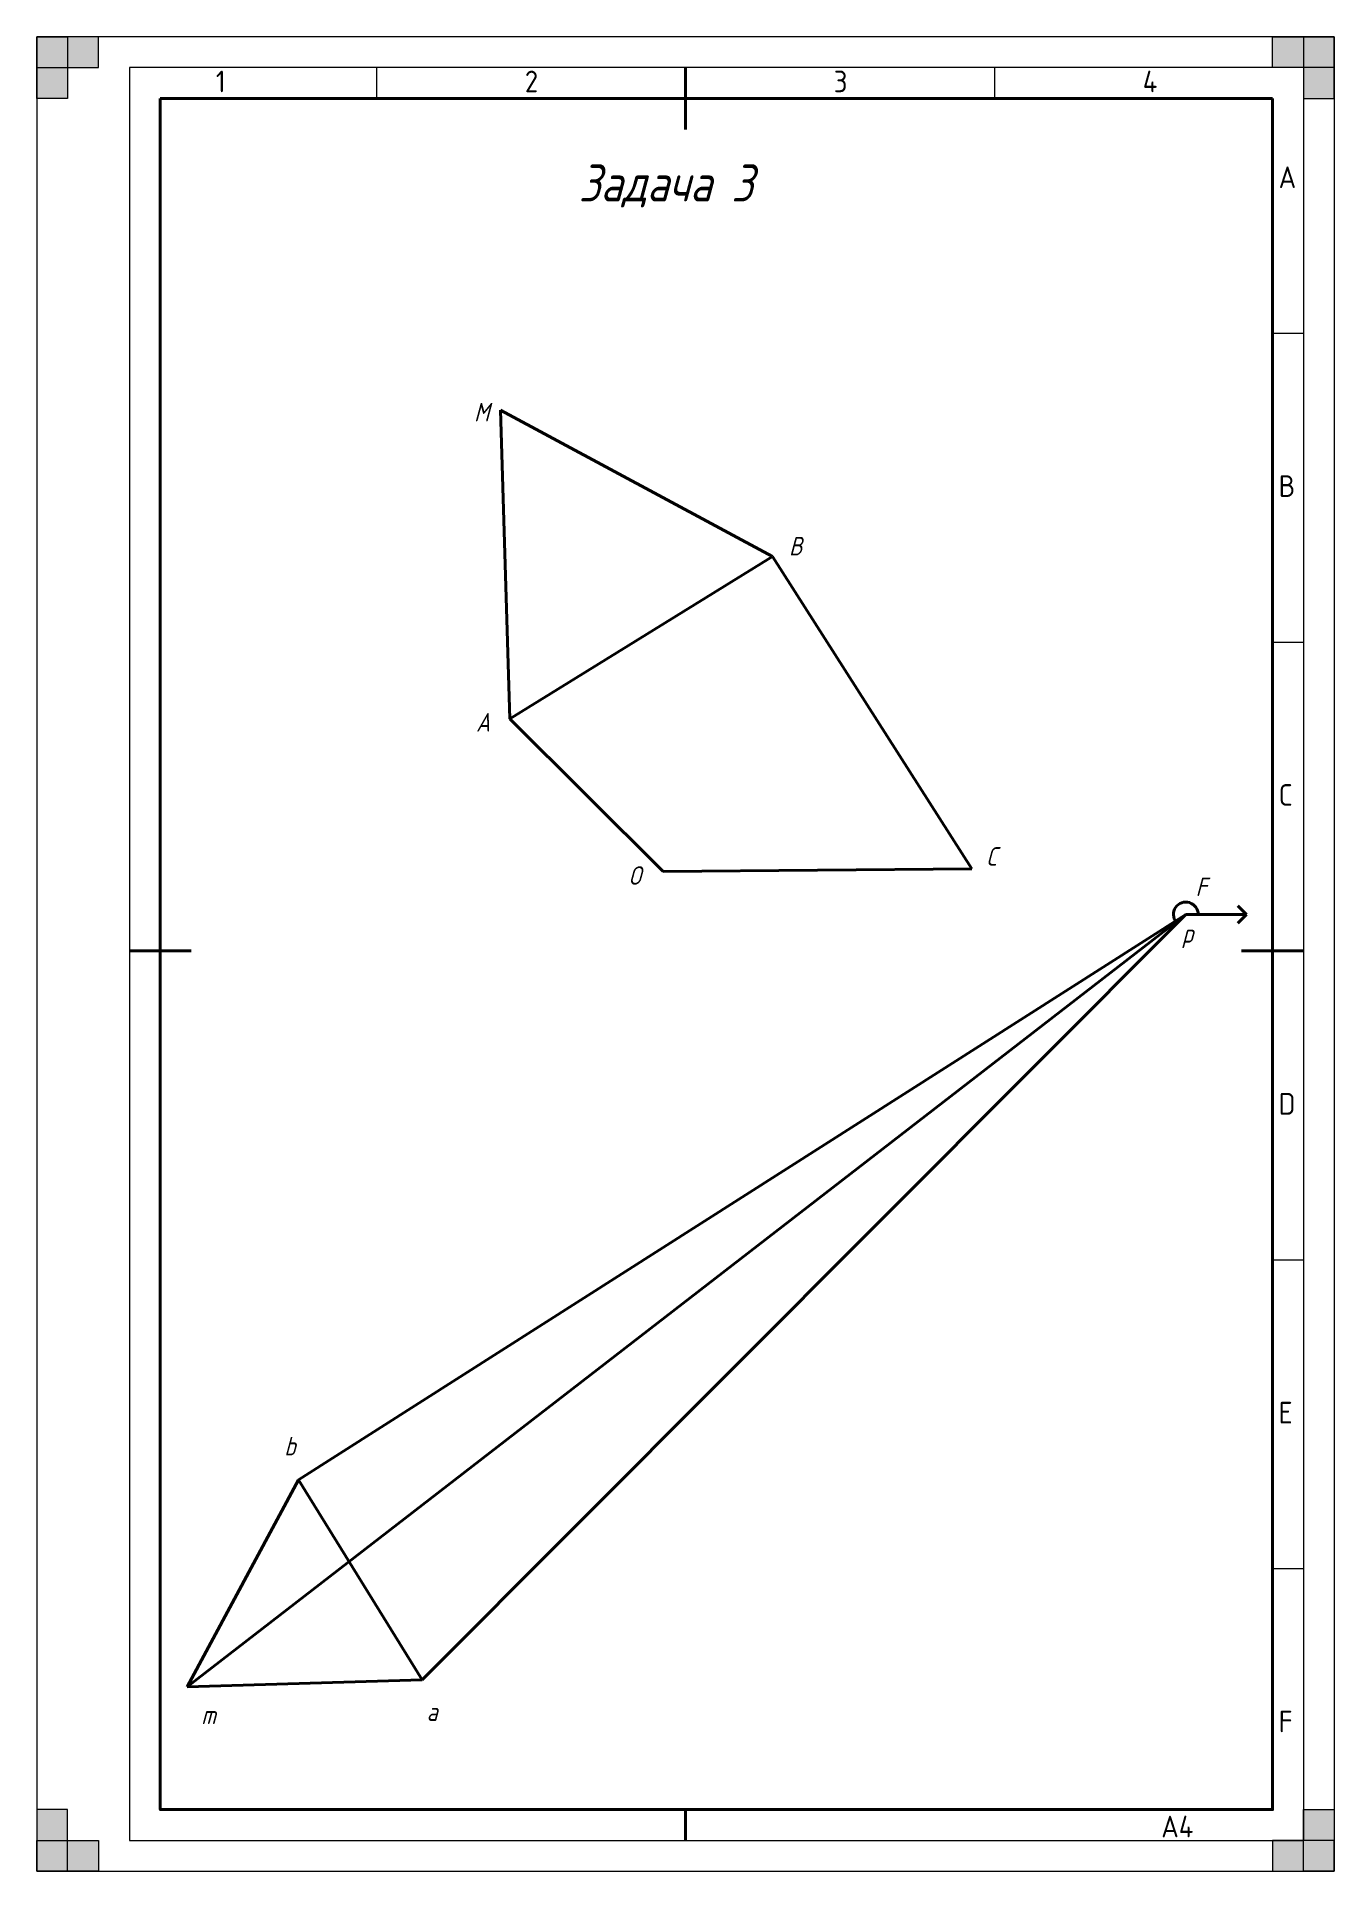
# Model space of a CAD drawing. Extents: x 0 to 210, y 0 to 297.
import ezdxf

# ---------------------------------------------------------------- set-up
doc = ezdxf.new("R2010")
doc.units = 0
for name, color, linetype, lineweight in [('Text35', 3, 'CONTINUOUS', 35), ('ThickLine', 5, 'CONTINUOUS', 40), ('ThinLine', 1, 'CONTINUOUS', 20)]:
    doc.layers.add(name, color=color, linetype=linetype, lineweight=lineweight)
doc.styles.add('ISO Proportional', font='isocp.shx')
doc.styles.get("Standard").update_dxf_attribs({"font": 'simplexc.shx', "width": 0.8, "oblique": 15})

msp = doc.modelspace()

# ---------------------------------------------------------------- hatches: boundary and pattern name
at = {"layer": 'ThinLine'}
for points in [[(0, 297), (5, 297), (5, 287), (0, 287)], [(0, 292), (10, 292), (10, 297), (0, 297)], [(210, 297), (210, 292), (200, 292), (200, 297)], [(205, 297), (205, 287), (210, 287), (210, 297)], [(5, 0), (5, 10), (0, 10), (0, 0)], [(210, 0), (205, 0), (205, 10), (210, 10)], [(0, 0), (0, 5), (10, 5), (10, 0)], [(210, 5), (200, 5), (200, 0), (210, 0)]]:
    msp.add_hatch(color=256, dxfattribs=at).paths.add_polyline_path(points)

# ---------------------------------------------------------------- linework, layer by layer
at = {"layer": 'ThickLine'}
for p, q in [((105, 292), (105, 282)), ((20, 10), (20, 287)), ((20, 287), (200, 287)), ((200, 10), (200, 287)), ((15, 149), (25, 149)), ((195, 149), (205, 149)), ((105, 5), (105, 10))]:
    msp.add_line(p, q, dxfattribs=at)
at = {"layer": 'ThickLine', "ltscale": 0.2}
for p, q in [((76.58, 186.56), (75.06, 236.53)), ((75.06, 236.53), (119.1, 212.86)), ((76.58, 186.56), (119.1, 212.86)), ((119.1, 212.86), (151.36, 162.27)), ((101.36, 161.84), (76.58, 186.56)), ((101.36, 161.84), (151.36, 162.27)), ((42.36, 63.35), (185.97, 154.9)), ((185.97, 154.9), (62.37, 31.01)), ((24.36, 29.85), (42.36, 63.35)), ((62.37, 31.01), (42.36, 63.35)), ((62.37, 31.01), (24.36, 29.85))]:
    msp.add_line(p, q, dxfattribs=at)
at = {"layer": 'ThickLine', "ltscale": 0.5}
for p, q in [((24.36, 29.85), (185.97, 154.9)), ((185.97, 154.9), (184.4, 153.66)), ((185.97, 154.9), (195.8, 154.9)), ((195.8, 154.9), (194.38, 156.3)), ((195.8, 154.9), (194.4, 153.47))]:
    msp.add_line(p, q, dxfattribs=at)
at = {"layer": 'ThickLine'}
msp.add_lwpolyline([(20, 40), (20, 10), (200, 10), (200, 40)], dxfattribs=at)
at = {"layer": 'ThickLine', "ltscale": 0.5}
msp.add_arc((185.97, 154.9), 2, 0, 218.3374, dxfattribs=at)
at = {"layer": 'ThinLine'}
for p, q in [((210, 297), (0, 297)), ((0, 297), (0, 0)), ((210, 297), (210, 0)), ((205, 292), (15, 292)), ((15, 292), (15, 5)), ((55, 292), (55, 287)), ((155, 292), (155, 287)), ((205, 292), (205, 5)), ((200, 249), (205, 249)), ((200, 199), (205, 199)), ((200, 99), (205, 99)), ((200, 49), (205, 49)), ((15, 5), (205, 5)), ((0, 0), (210, 0))]:
    msp.add_line(p, q, dxfattribs=at)
for points in [[(0, 297), (5, 297), (5, 287), (0, 287)], [(0, 292), (10, 292), (10, 297), (0, 297)]]:
    msp.add_lwpolyline(points, close=True, dxfattribs=at)
at = {"layer": 'ThinLine', "ltscale": 0.5}
for points in [[(210, 297), (210, 292), (200, 292), (200, 297)], [(205, 297), (205, 287), (210, 287), (210, 297)], [(5, 0), (5, 10), (0, 10), (0, 0)], [(210, 0), (205, 0), (205, 10), (210, 10)], [(0, 0), (0, 5), (10, 5), (10, 0)], [(210, 5), (200, 5), (200, 0), (210, 0)]]:
    msp.add_lwpolyline(points, close=True, dxfattribs=at)

# ---------------------------------------------------------------- texts
at = {"layer": 'Text35', "ltscale": 0.5, "style": 'ISO Proportional'}
for s, p in [('1', (29, 288)), ('2', (79, 288)), ('3', (129, 288)), ('4', (179, 288)), ('A', (201, 272.5)), ('B', (201, 222.5)), ('C', (201, 172.5)), ('D', (201, 122.5)), ('E', (201, 72.5)), ('F', (201, 22.5)), ('A4', (182, 5.5))]:
    msp.add_text(s, height=3.5, dxfattribs=at).set_placement(p)
at = {"layer": 'Text35', "ltscale": 0.5, "insert": (87.72, 276.32), "char_height": 6, "attachment_point": 1}
msp.add_mtext_dynamic_manual_height_columns('{\\Fsimplexc|c204;Задача 3}', width=138, gutter_width=17.5, heights=[0], dxfattribs=at)
at = {"layer": 'Text35', "ltscale": 0.2, "char_height": 3, "attachment_point": 1}
for s, insert in [('M', (70.79, 237.72)), ('B', (121.75, 216.02)), ('A', (71.11, 187.51)), ('C', (153.61, 165.8)), ('O', (95.71, 162.71)), ('F', (187.55, 160.86)), ('p', (185.36, 153.35)), ('b', (40.07, 70.33)), ('m', (26.64, 26.83)), ('a', (63.11, 27.34))]:
    msp.add_mtext_dynamic_manual_height_columns(s, width=12.8148, gutter_width=17.5, heights=[0], dxfattribs=dict(at, insert=insert))

doc.saveas('drawing.dxf')
